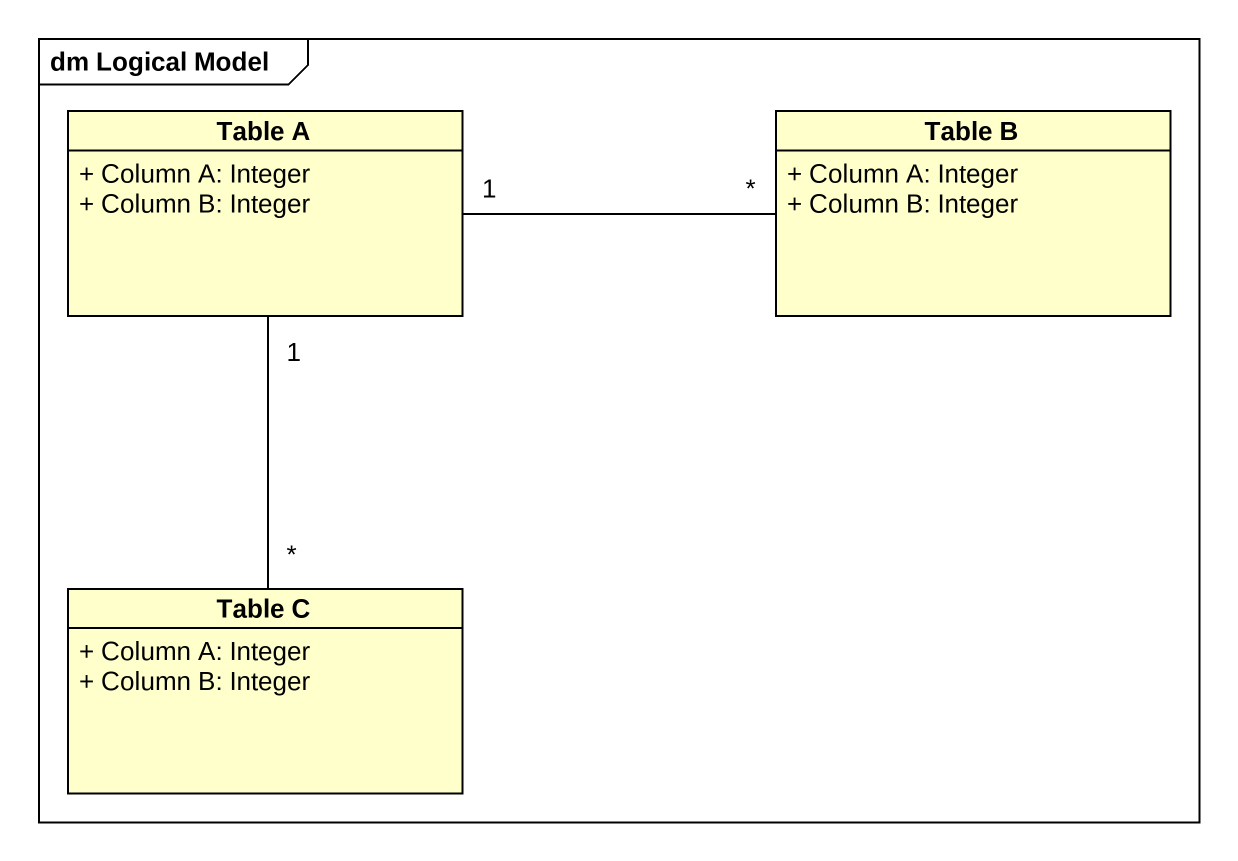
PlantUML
@startuml
mainframe dm Logical Model
hide circle
hide empty members
skinparam classAttributeIconSize 0
class "Table A" as Table_A {
  + Column A: Integer
  + Column B: Integer
}
class "Table B" as Table_B {
  + Column A: Integer
  + Column B: Integer
}
class "Table C" as Table_C {
  + Column A: Integer
  + Column B: Integer
}
Table_A "1" -right- "*" Table_B
Table_A "1" -- "*" Table_C
@enduml
